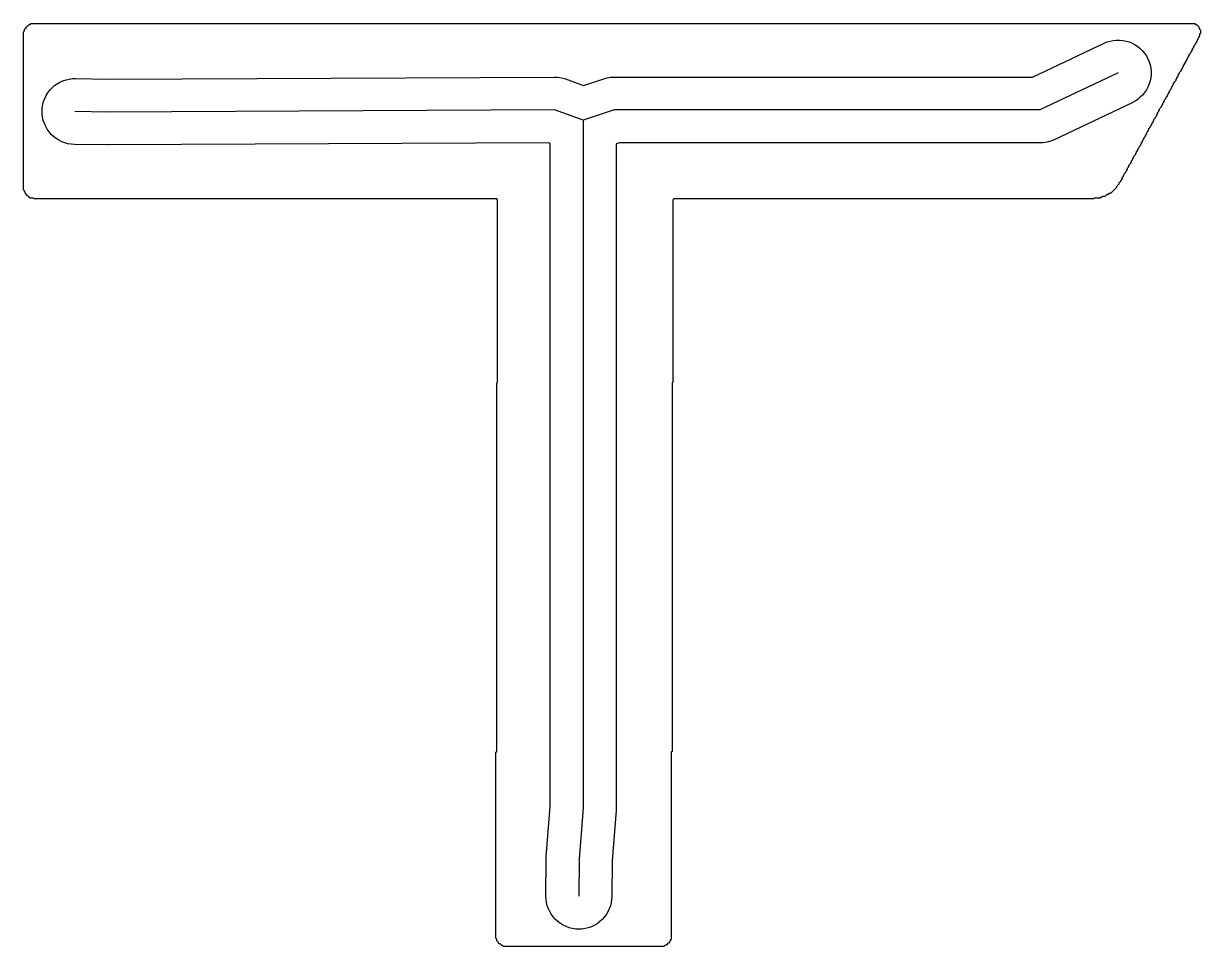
# Model space of a CAD drawing. Header units: millimetres. Extents: x 0 to 1730, y 0 to 225.
# Drawn here: x 1272.4 to 1415.4, y 56.8 to 168.9 of the extents above; entities that cross this region are included whole.
import ezdxf

# ---------------------------------------------------------------- set-up
doc = ezdxf.new("R2010")
doc.units = ezdxf.units.MM
for name, color, linetype in [('CENTERLINE', 1, 'Continuous'), ('GROOVE_8MM', 3, 'Continuous'), ('OUTLINE', 7, 'Continuous')]:
    doc.layers.add(name, color=color, linetype=linetype)

msp = doc.modelspace()

# ---------------------------------------------------------------- linework, layer by layer
at = {"layer": 'CENTERLINE'}
for points in [[(1405.4, 162.9), (1395.9, 158.4), (1344.15, 158.4), (1340.4, 157.15)], [(1340.4, 157.15), (1336.9, 158.4), (1282.65, 158.15), (1278.65, 158.22)], [(1340.4, 157.15), (1340.4, 73.65), (1339.9, 67.4), (1339.87, 62.9)]]:
    msp.add_lwpolyline(points, dxfattribs=at)
at = {"layer": 'GROOVE_8MM'}
msp.add_lwpolyline([(1343.85, 62.49), (1343.79, 62.1), (1343.7, 61.72), (1343.56, 61.35), (1343.39, 61), (1343.19, 60.66), (1342.95, 60.35), (1342.69, 60.06), (1342.4, 59.79), (1342.08, 59.56), (1341.74, 59.36), (1341.39, 59.2), (1341.01, 59.07), (1340.63, 58.97), (1340.24, 58.92), (1339.85, 58.9), (1339.46, 58.92), (1339.07, 58.98), (1338.69, 59.08), (1338.32, 59.21), (1337.97, 59.38), (1337.63, 59.59), (1337.32, 59.82), (1337.03, 60.09), (1336.77, 60.38), (1336.54, 60.7), (1336.34, 61.03), (1336.17, 61.39), (1336.04, 61.76), (1335.95, 62.14), (1335.89, 62.53), (1335.88, 62.92), (1335.9, 67.42), (1335.91, 67.72), (1336.4, 73.81), (1336.4, 154.33), (1336.22, 154.4), (1282.67, 154.15), (1282.58, 154.15), (1278.58, 154.22), (1278.19, 154.25), (1277.8, 154.31), (1277.42, 154.41), (1277.06, 154.55), (1276.7, 154.73), (1276.37, 154.93), (1276.06, 155.17), (1275.77, 155.44), (1275.52, 155.74), (1275.29, 156.06), (1275.09, 156.4), (1274.93, 156.75), (1274.8, 157.13), (1274.71, 157.51), (1274.66, 157.9), (1274.65, 158.29), (1274.68, 158.68), (1274.74, 159.07), (1274.84, 159.45), (1274.98, 159.81), (1275.16, 160.17), (1275.36, 160.5), (1275.6, 160.81), (1275.87, 161.1), (1276.17, 161.36), (1276.49, 161.58), (1276.83, 161.78), (1277.18, 161.94), (1277.56, 162.07), (1277.94, 162.16), (1278.33, 162.21), (1278.72, 162.22), (1282.68, 162.15), (1336.88, 162.4), (1337.23, 162.39), (1337.57, 162.34), (1337.91, 162.27), (1338.25, 162.17), (1340.45, 161.38), (1342.89, 162.2), (1343.3, 162.31), (1343.72, 162.38), (1344.15, 162.4), (1395, 162.4), (1403.69, 166.52), (1404.05, 166.67), (1404.43, 166.78), (1404.81, 166.86), (1405.2, 166.9), (1405.59, 166.9), (1405.98, 166.86), (1406.37, 166.78), (1406.75, 166.67), (1407.11, 166.52), (1407.45, 166.33), (1407.78, 166.11), (1408.08, 165.87), (1408.36, 165.59), (1408.61, 165.29), (1408.83, 164.96), (1409.01, 164.61), (1409.17, 164.25), (1409.28, 163.87), (1409.36, 163.49), (1409.4, 163.1), (1409.4, 162.71), (1409.36, 162.32), (1409.28, 161.93), (1409.17, 161.56), (1409.02, 161.19), (1408.83, 160.85), (1408.61, 160.52), (1408.37, 160.22), (1408.09, 159.94), (1407.78, 159.69), (1407.46, 159.47), (1407.11, 159.29), (1397.61, 154.79), (1397.29, 154.65), (1396.95, 154.54), (1396.6, 154.46), (1396.25, 154.42), (1395.9, 154.4), (1344.8, 154.4), (1344.4, 154.27), (1344.4, 73.65), (1344.39, 73.33), (1343.9, 67.23), (1343.87, 62.88), (1343.85, 62.49)], close=True, dxfattribs=at)
at = {"layer": 'OUTLINE'}
msp.add_lwpolyline([(1415.2, 168.5), (1415.2, 168.4), (1415.3, 168.3), (1415.3, 168.2), (1415.4, 168.1), (1415.4, 167.7), (1415.3, 167.6), (1415.3, 167.4), (1415.2, 167.3), (1415.2, 167.2), (1415.1, 167.1), (1415.1, 167), (1415, 166.9), (1415, 166.8), (1414.9, 166.7), (1414.9, 166.6), (1414.8, 166.5), (1414.8, 166.4), (1414.6, 166.2), (1414.6, 166.1), (1414.5, 166), (1414.5, 165.9), (1414.4, 165.8), (1414.4, 165.7), (1414.3, 165.6), (1414.3, 165.5), (1414.2, 165.4), (1414.2, 165.3), (1414, 165.1), (1414, 165), (1413.9, 164.9), (1413.9, 164.8), (1413.8, 164.7), (1413.8, 164.6), (1413.7, 164.5), (1413.7, 164.4), (1413.6, 164.3), (1413.6, 164.2), (1413.4, 164), (1413.4, 163.9), (1413.3, 163.8), (1413.3, 163.7), (1413.2, 163.6), (1413.2, 163.5), (1413.1, 163.4), (1413.1, 163.3), (1413, 163.2), (1413, 163.1), (1412.8, 162.9), (1412.8, 162.8), (1412.7, 162.7), (1412.7, 162.6), (1412.6, 162.5), (1412.6, 162.4), (1412.5, 162.3), (1412.5, 162.2), (1412.4, 162.1), (1412.4, 162), (1412.2, 161.8), (1412.2, 161.7), (1412.1, 161.6), (1412.1, 161.5), (1412, 161.4), (1412, 161.3), (1411.9, 161.2), (1411.9, 161.1), (1411.8, 161), (1411.8, 160.9), (1411.6, 160.7), (1411.6, 160.6), (1411.5, 160.5), (1411.5, 160.4), (1411.4, 160.3), (1411.4, 160.2), (1411.3, 160.1), (1411.3, 160), (1411.2, 159.9), (1411.2, 159.8), (1411, 159.6), (1411, 159.5), (1410.9, 159.4), (1410.9, 159.3), (1410.8, 159.2), (1410.8, 159.1), (1410.7, 159), (1410.7, 158.9), (1410.6, 158.8), (1410.6, 158.7), (1410.4, 158.5), (1410.4, 158.4), (1410.3, 158.3), (1410.3, 158.2), (1410.2, 158.1), (1410.2, 158), (1410.1, 157.9), (1410.1, 157.8), (1410, 157.7), (1410, 157.6), (1409.9, 157.5), (1409.9, 157.4), (1409.7, 157.2), (1409.7, 157.1), (1409.6, 157), (1409.6, 156.9), (1409.5, 156.8), (1409.5, 156.7), (1409.4, 156.6), (1409.4, 156.5), (1409.3, 156.4), (1409.3, 156.3), (1409.1, 156.1), (1409.1, 156), (1409, 155.9), (1409, 155.8), (1408.9, 155.7), (1408.9, 155.6), (1408.8, 155.5), (1408.8, 155.4), (1408.7, 155.3), (1408.7, 155.2), (1408.5, 155), (1408.5, 154.9), (1408.4, 154.8), (1408.4, 154.7), (1408.3, 154.6), (1408.3, 154.5), (1408.2, 154.4), (1408.2, 154.3), (1408.1, 154.2), (1408.1, 154.1), (1407.9, 153.9), (1407.9, 153.8), (1407.8, 153.7), (1407.8, 153.6), (1407.7, 153.5), (1407.7, 153.4), (1407.6, 153.3), (1407.6, 153.2), (1407.5, 153.1), (1407.5, 153), (1407.3, 152.8), (1407.3, 152.7), (1407.2, 152.6), (1407.2, 152.5), (1407.1, 152.4), (1407.1, 152.3), (1407, 152.2), (1407, 152.1), (1406.9, 152), (1406.9, 151.9), (1406.7, 151.7), (1406.7, 151.6), (1406.6, 151.5), (1406.6, 151.4), (1406.5, 151.3), (1406.5, 151.2), (1406.4, 151.1), (1406.4, 151), (1406.3, 150.9), (1406.3, 150.8), (1406.1, 150.6), (1406.1, 150.5), (1406, 150.4), (1406, 150.3), (1405.9, 150.2), (1405.9, 150.1), (1405.8, 150), (1405.8, 149.9), (1405.7, 149.8), (1405.7, 149.7), (1405.5, 149.5), (1405.5, 149.4), (1405.2, 149.1), (1405.2, 149), (1404.5, 148.3), (1404.4, 148.3), (1404.3, 148.2), (1404.2, 148.2), (1404.1, 148.1), (1404, 148.1), (1403.8, 147.9), (1403.5, 147.9), (1403.4, 147.8), (1403.3, 147.8), (1403.2, 147.7), (1402.5, 147.7), (1402.4, 147.6), (1351.4, 147.6), (1351.3, 147.5), (1351.3, 125.3), (1351.2, 125.2), (1351.2, 80.5), (1351.1, 80.4), (1351.1, 57.7), (1351, 57.6), (1351, 57.5), (1350.9, 57.4), (1350.9, 57.3), (1350.8, 57.2), (1350.7, 57.2), (1350.6, 57.1), (1350.6, 57), (1350.5, 57), (1350.4, 56.9), (1350.3, 56.9), (1350.2, 56.8), (1330.7, 56.8), (1330.6, 56.9), (1330.5, 56.9), (1330.3, 57.1), (1330.2, 57.1), (1330.1, 57.2), (1330.1, 57.3), (1329.9, 57.5), (1329.9, 57.7), (1329.8, 57.8), (1329.8, 80.4), (1329.9, 80.5), (1329.9, 125.2), (1330, 125.3), (1330, 147.5), (1329.9, 147.6), (1273.7, 147.6), (1273.6, 147.7), (1273.2, 147.7), (1273.1, 147.8), (1273, 147.8), (1273, 147.9), (1272.9, 148), (1272.8, 148), (1272.7, 148.1), (1272.7, 148.2), (1272.6, 148.3), (1272.6, 148.4), (1272.5, 148.5), (1272.5, 148.6), (1272.4, 148.7), (1272.4, 167.9), (1272.5, 168), (1272.5, 168.2), (1272.7, 168.4), (1272.7, 168.5), (1272.8, 168.5), (1273.1, 168.8), (1273.2, 168.8), (1273.3, 168.9), (1414.7, 168.9), (1414.8, 168.8), (1414.9, 168.8), (1415.2, 168.5)], close=True, dxfattribs=at)

doc.saveas('drawing.dxf')
